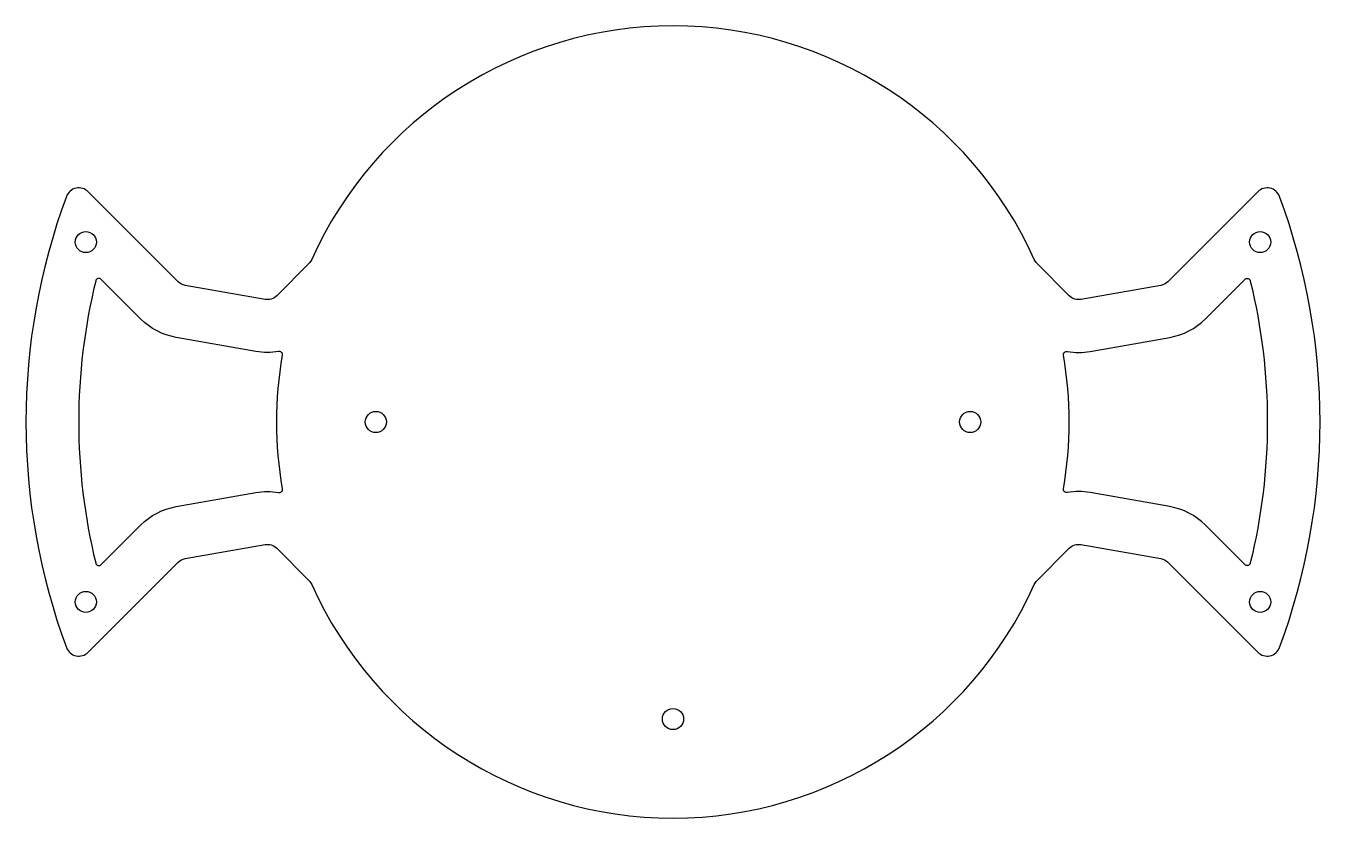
# Model space of a CAD drawing. Header units: inches. Extents: x -98 to 98, y -60 to 60.
import ezdxf

# ---------------------------------------------------------------- set-up
doc = ezdxf.new("R2010")
doc.units = ezdxf.units.IN
doc.header["$MEASUREMENT"] = 0
doc.layers.add('Layer 3 Sketches', color=254, linetype='Continuous', true_color=0xc2ced6)

msp = doc.modelspace()

# ---------------------------------------------------------------- linework, layer by layer
at = {"layer": 'Layer 3 Sketches', "color": 7}
for points in [[(55.13, 24.01, -0.090972), (54.72, 24.6, 0.646831), (-54.72, 24.6, -0.090972), (-55.13, 24.01), (-60.02, 19.12, -0.244698), (-61.78, 18.56), (-73.87, 20.7, -0.153915), (-74.94, 21.25), (-88.57, 34.88, 0.546354), (-91.85, 34.16, 0.179922), (-91.85, -34.16, 0.546354), (-88.57, -34.88), (-74.94, -21.25, -0.153915), (-73.87, -20.7), (-61.78, -18.56, -0.244698), (-60.02, -19.12), (-55.13, -24.01, -0.090972), (-54.72, -24.6, 0.646831), (54.72, -24.6, -0.090972), (55.13, -24.01), (60.02, -19.12, -0.244698), (61.78, -18.56), (73.87, -20.7, -0.153915), (74.94, -21.25), (88.57, -34.88, 0.546354), (91.85, -34.16, 0.179922), (91.85, 34.16, 0.546354), (88.57, 34.88), (74.94, 21.25, -0.153915), (73.87, 20.7), (61.78, 18.56, -0.244698), (60.02, 19.12)], [(-75.26, -12.82), (-63.17, -10.69, -0.086952), (-59.72, -10.68, 0.518208), (-59.14, -10.11, -0.084818), (-59.14, 10.11, 0.518208), (-59.72, 10.68, -0.086952), (-63.17, 10.69), (-75.26, 12.82, -0.153915), (-80.6, 15.59), (-86.59, 21.59, 0.584794), (-87.43, 21.35, 0.120347), (-87.43, -21.35, 0.584794), (-86.59, -21.59), (-80.6, -15.59, -0.153915)], [(75.26, -12.82), (63.17, -10.69, 0.086952), (59.72, -10.68, -0.518208), (59.14, -10.11, 0.084818), (59.14, 10.11, -0.518208), (59.72, 10.68, 0.086952), (63.17, 10.69), (75.26, 12.82, 0.153915), (80.6, 15.59), (86.59, 21.59, -0.584794), (87.43, 21.35, -0.120347), (87.43, -21.35, -0.584794), (86.59, -21.59), (80.6, -15.59, 0.153915)]]:
    msp.add_lwpolyline(points, format="xyb", close=True, dxfattribs=at)
for centre in [(-88.92, 27.25), (88.92, 27.25), (-45, 0), (45, 0), (-88.92, -27.25), (88.92, -27.25), (0, -45)]:
    msp.add_circle(centre, 1.6, dxfattribs=at)

doc.saveas('drawing.dxf')
